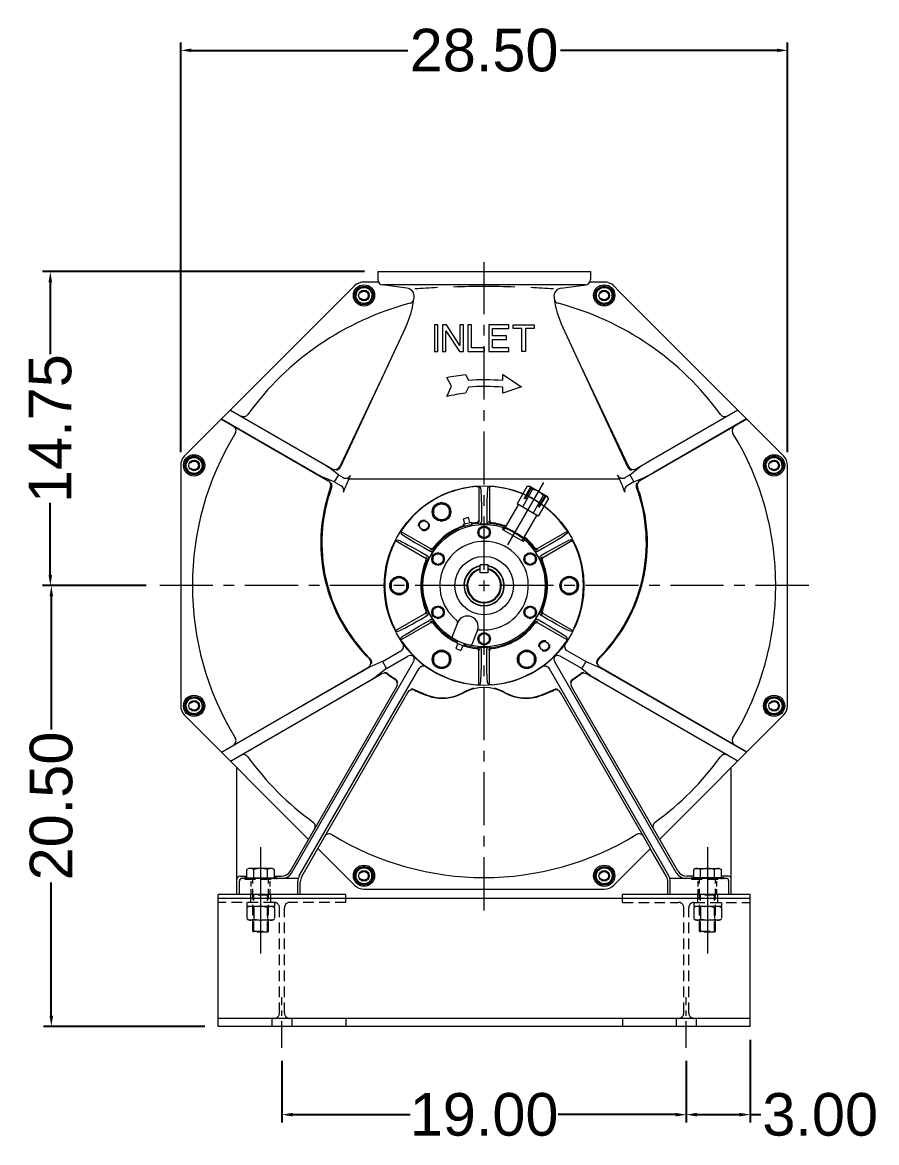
# Model space of a CAD drawing. Header units: inches. Extents: x -48 to 250, y -21 to 207.
# Drawn here: x 164.2 to 204.4, y 75.4 to 128 of the extents above; entities that cross this region are included whole.
import ezdxf

# ---------------------------------------------------------------- set-up
doc = ezdxf.new("R2010")
doc.units = ezdxf.units.IN
doc.header["$MEASUREMENT"] = 0
doc.linetypes.add('CENTER', pattern=[2, 1.25, -0.25, 0.25, -0.25])
doc.linetypes.add('HIDDEN', pattern=[0.375, 0.25, -0.125])
doc.layers.get('Defpoints').update_dxf_attribs({"lineweight": 5})
for name, color, linetype, lineweight in [('CEN', 3, 'CENTER', 5), ('CEN-HIDE', 3, 'CENTER', 5), ('HID', 6, 'HIDDEN', 5), ('HID-HIDE', 6, 'HIDDEN', 5), ('OBJ', 7, 'Continuous', 5)]:
    doc.layers.add(name, color=color, linetype=linetype, lineweight=lineweight)
doc.styles.get("Standard").update_dxf_attribs({"font": 'arial.ttf'})
doc.dimstyles.new('STANDARD 2 PLCS$0', dxfattribs={"dimtxt": 1, "dimasz": 0.5, "dimexe": 0.375, "dimexo": 0.625, "dimgap": 0.2, "dimtad": 0, "dimzin": 4, "dimdsep": 46, "dimtxsty": 'Standard', "dimcen": 0.09, "dimaunit": 1, "dimadec": 0, "dimazin": 1, "dimtfac": 1, "dimtofl": 0, "dimtmove": 0, "dimatfit": 3, "dimfxl": 1, "dimtolj": 1, "dimtzin": 4, "dimarcsym": 0})

# ---------------------------------------------------------------- blocks, each defined once
blk = doc.blocks.new('*D39')
at = {"color": 0, "lineweight": -2, "transparency": 16777216}
for p, q in [((176.442, 79.263), (176.442, 76.368)), ((195.442, 79.263), (195.442, 76.368)), ((176.942, 76.743), (182.465, 76.743)), ((194.942, 76.743), (189.419, 76.743))]:
    blk.add_line(p, q, dxfattribs=at)
at = {"color": 0, "transparency": 16777216}
for points in [[(176.942, 76.827), (176.942, 76.66), (176.442, 76.743)], [(194.942, 76.827), (194.942, 76.66), (195.442, 76.743)]]:
    blk.add_solid(points, dxfattribs=at)
at = {"layer": 'Defpoints', "color": 0, "transparency": 16777216}
for p in [(176.442, 79.888), (195.442, 79.888), (195.442, 76.743)]:
    blk.add_point(p, dxfattribs=at)
at = {"color": 0, "lineweight": 5, "transparency": 16777216, "insert": (185.942, 76.743), "char_height": 2, "attachment_point": 5}
blk.add_mtext('\\A1;19.00', dxfattribs=at)
blk = doc.blocks.new('*D40')
at = {"color": 0, "lineweight": -2, "transparency": 16777216}
for p, q in [((198.442, 80.263), (198.442, 76.368)), ((195.442, 79.263), (195.442, 76.368)), ((195.942, 76.743), (197.942, 76.743)), ((198.442, 76.743), (198.942, 76.743))]:
    blk.add_line(p, q, dxfattribs=at)
at = {"color": 0, "transparency": 16777216}
for points in [[(195.942, 76.827), (195.942, 76.66), (195.442, 76.743)], [(197.942, 76.827), (197.942, 76.66), (198.442, 76.743)]]:
    blk.add_solid(points, dxfattribs=at)
at = {"layer": 'Defpoints', "color": 0, "transparency": 16777216}
for p in [(198.442, 80.888), (195.442, 79.888), (198.442, 76.743)]:
    blk.add_point(p, dxfattribs=at)
at = {"color": 0, "lineweight": 5, "transparency": 16777216, "insert": (201.735, 76.743), "char_height": 2, "attachment_point": 5}
blk.add_mtext('\\A1;3.00', dxfattribs=at)
blk = doc.blocks.new('*D44')
at = {"color": 0, "lineweight": -2, "transparency": 16777216}
for p, q in [((180.317, 116.338), (165.183, 116.338)), ((165.558, 115.838), (165.558, 112.451)), ((165.558, 102.088), (165.558, 105.475)), ((170.06, 101.588), (165.183, 101.588))]:
    blk.add_line(p, q, dxfattribs=at)
at = {"color": 0, "transparency": 16777216}
for points in [[(165.474, 115.838), (165.641, 115.838), (165.558, 116.338)], [(165.474, 102.088), (165.641, 102.088), (165.558, 101.588)]]:
    blk.add_solid(points, dxfattribs=at)
at = {"layer": 'Defpoints', "color": 0, "transparency": 16777216}
for p in [(180.942, 116.338), (165.558, 101.588), (170.685, 101.588)]:
    blk.add_point(p, dxfattribs=at)
at = {"color": 0, "lineweight": 5, "transparency": 16777216, "insert": (165.558, 108.963), "char_height": 2, "attachment_point": 5, "rotation": 90}
blk.add_mtext('\\A1;14.75', dxfattribs=at)
blk = doc.blocks.new('*D45')
at = {"color": 0, "lineweight": -2, "transparency": 16777216}
for p, q in [((170.06, 101.588), (165.23, 101.588)), ((165.605, 101.088), (165.605, 94.826)), ((165.605, 81.388), (165.605, 87.65)), ((172.817, 80.888), (165.23, 80.888))]:
    blk.add_line(p, q, dxfattribs=at)
at = {"color": 0, "transparency": 16777216}
for points in [[(165.521, 101.088), (165.688, 101.088), (165.605, 101.588)], [(165.521, 81.388), (165.688, 81.388), (165.605, 80.888)]]:
    blk.add_solid(points, dxfattribs=at)
at = {"layer": 'Defpoints', "color": 0, "transparency": 16777216}
for p in [(170.685, 101.588), (165.605, 80.888), (173.442, 80.888)]:
    blk.add_point(p, dxfattribs=at)
at = {"color": 0, "lineweight": 5, "transparency": 16777216, "insert": (165.605, 91.238), "char_height": 2, "attachment_point": 5, "rotation": 90}
blk.add_mtext('\\A1;20.50', dxfattribs=at)
blk = doc.blocks.new('*D46')
at = {"color": 0, "lineweight": -2, "transparency": 16777216}
for p, q in [((171.685, 107.858), (171.685, 127.101)), ((200.199, 107.858), (200.199, 127.101)), ((172.185, 126.726), (182.354, 126.726)), ((199.699, 126.726), (189.53, 126.726))]:
    blk.add_line(p, q, dxfattribs=at)
at = {"color": 0, "transparency": 16777216}
for points in [[(172.185, 126.81), (172.185, 126.643), (171.685, 126.726)], [(199.699, 126.81), (199.699, 126.643), (200.199, 126.726)]]:
    blk.add_solid(points, dxfattribs=at)
at = {"layer": 'Defpoints', "color": 0, "transparency": 16777216}
for p in [(200.199, 126.726), (171.685, 107.233), (200.199, 107.233)]:
    blk.add_point(p, dxfattribs=at)
at = {"color": 0, "lineweight": 5, "transparency": 16777216, "insert": (185.942, 126.726), "char_height": 2, "attachment_point": 5}
blk.add_mtext('\\A1;28.50', dxfattribs=at)

msp = doc.modelspace()

# ---------------------------------------------------------------- linework, layer by layer
at = {"layer": 'CEN', "color": 5, "linetype": 'CENTER', "lineweight": 5, "ltscale": 2}
for p, q in [((185.942, 86.331), (185.942, 116.785)), ((201.199, 101.588), (170.685, 101.588))]:
    msp.add_line(p, q, dxfattribs=at)
at = {"layer": 'CEN', "color": 5, "linetype": 'Continuous', "lineweight": 5, "ltscale": 0.75}
msp.add_line((187.05, 103.507), (188.742, 106.438), dxfattribs=at)
at = {"layer": 'CEN', "color": 5, "lineweight": 5}
for p, q in [((176.442, 79.888), (176.442, 82.263)), ((195.442, 79.888), (195.442, 82.263))]:
    msp.add_line(p, q, dxfattribs=at)
at = {"layer": 'CEN-HIDE', "color": 5, "linetype": 'Continuous', "lineweight": 5, "ltscale": 2}
for p, q in [((175.442, 89.307), (175.442, 84.307)), ((196.442, 89.307), (196.442, 84.307))]:
    msp.add_line(p, q, dxfattribs=at)
at = {"layer": 'HID', "color": 7, "lineweight": 5, "ltscale": 0.375}
for p, q in [((184.98, 104.476), (185.012, 104.368)), ((185.331, 104.57), (185.357, 104.46)), ((184.657, 98.893), (184.702, 98.994)), ((184.994, 98.757), (185.032, 98.861))]:
    msp.add_line(p, q, dxfattribs=at)
at = {"layer": 'HID', "color": 7, "linetype": 'Continuous', "lineweight": 5}
for p, q in [((186.813, 104.221), (186.88, 104.338)), ((187.854, 103.775), (187.787, 103.659))]:
    msp.add_line(p, q, dxfattribs=at)
at = {"layer": 'HID', "color": 7, "lineweight": 5, "ltscale": 2}
for p, q in [((175.972, 81.263), (175.972, 80.888)), ((176.912, 81.263), (176.912, 80.888)), ((194.972, 81.263), (194.972, 80.888)), ((195.912, 81.263), (195.912, 80.888))]:
    msp.add_line(p, q, dxfattribs=at)
for centre in [(183.114, 104.416), (188.77, 98.76)]:
    msp.add_circle(centre, 0.25, dxfattribs=at)
at = {"layer": 'HID-HIDE', "color": 7, "linetype": 'Continuous', "lineweight": 5, "ltscale": 2}
for p, q in [((187.97, 106.255), (187.49, 105.424)), ((188.22, 106.111), (187.74, 105.279)), ((187.828, 105.667), (188.124, 106.218)), ((188.168, 106.193), (187.872, 105.642)), ((187.97, 106.255), (188.059, 106.255)), ((188.925, 105.755), (188.059, 106.255)), ((188.72, 105.822), (188.24, 104.991)), ((188.817, 105.818), (188.488, 105.286)), ((188.531, 105.261), (188.86, 105.793)), ((188.97, 105.678), (188.925, 105.755)), ((186.867, 104.19), (187.557, 105.385)), ((188.49, 104.846), (187.49, 105.424)), ((188.97, 105.678), (188.49, 104.846)), ((187.733, 103.69), (188.423, 104.885)), ((185.754, 102.185), (185.754, 102.378)), ((186.13, 102.185), (185.754, 102.185)), ((186.129, 102.559), (185.755, 102.559)), ((185.755, 102.185), (185.755, 102.559)), ((186.129, 102.185), (186.129, 102.559)), ((186.13, 102.185), (186.13, 102.378))]:
    msp.add_line(p, q, dxfattribs=at)
at = {"layer": 'HID-HIDE', "color": 7, "linetype": 'Continuous', "lineweight": 5}
msp.add_line((186.813, 104.221), (187.787, 103.659), dxfattribs=at)
at = {"layer": 'HID-HIDE', "color": 7, "lineweight": 5, "ltscale": 2}
for p, q in [((181.78, 103.702), (181.87, 103.738)), ((182.03, 104.135), (182.044, 104.039)), ((174.692, 87.884), (174.692, 87.807)), ((174.792, 87.807), (174.792, 87.871)), ((175.117, 87.807), (175.117, 87.86)), ((175.767, 87.807), (175.767, 87.86)), ((176.091, 87.807), (176.091, 87.871)), ((176.192, 87.884), (176.192, 87.807)), ((195.692, 87.884), (195.692, 87.807)), ((195.792, 87.807), (195.792, 87.871)), ((196.117, 87.807), (196.117, 87.86)), ((196.767, 87.807), (196.767, 87.86)), ((197.091, 87.807), (197.091, 87.871)), ((197.192, 87.884), (197.192, 87.807)), ((174.692, 87.807), (176.192, 87.807)), ((175.067, 85.354), (175.067, 87.807)), ((175.817, 85.354), (175.817, 87.807)), ((195.692, 87.807), (197.192, 87.807)), ((196.067, 85.354), (196.067, 87.807)), ((196.817, 85.354), (196.817, 87.807)), ((174.972, 87.088), (174.972, 86.713)), ((175.817, 87.057), (175.067, 87.057)), ((175.114, 85.307), (175.114, 87.057)), ((175.77, 85.307), (175.77, 87.057)), ((175.912, 87.088), (175.912, 86.713)), ((179.442, 86.713), (179.442, 86.888)), ((192.442, 86.713), (192.442, 86.888)), ((195.972, 87.088), (195.972, 86.713)), ((196.817, 87.057), (196.067, 87.057)), ((196.114, 85.307), (196.114, 87.057)), ((196.77, 85.307), (196.77, 87.057)), ((196.912, 87.088), (196.912, 86.713)), ((176.074, 86.713), (173.442, 86.713)), ((174.792, 86.713), (174.792, 86.523)), ((174.879, 86.523), (174.792, 86.473)), ((176.091, 86.523), (174.792, 86.523)), ((174.792, 86.473), (174.792, 85.933)), ((175.117, 86.473), (175.117, 85.933)), ((175.767, 86.473), (175.767, 85.933)), ((176.004, 86.523), (176.091, 86.473)), ((176.091, 86.713), (176.091, 86.523)), ((176.091, 86.473), (176.091, 85.933)), ((176.324, 81.513), (176.324, 86.463)), ((176.559, 81.513), (176.559, 86.463)), ((179.442, 86.713), (176.809, 86.713)), ((192.442, 86.713), (195.074, 86.713)), ((195.324, 81.513), (195.324, 86.463)), ((195.559, 81.513), (195.559, 86.463)), ((195.792, 86.713), (195.792, 86.523)), ((197.091, 86.523), (195.792, 86.523)), ((195.879, 86.523), (195.792, 86.473)), ((195.792, 86.473), (195.792, 85.933)), ((195.809, 86.713), (198.442, 86.713)), ((196.117, 86.473), (196.117, 85.933)), ((196.767, 86.473), (196.767, 85.933)), ((197.004, 86.523), (197.091, 86.473)), ((197.091, 86.713), (197.091, 86.523)), ((197.091, 86.473), (197.091, 85.933)), ((174.879, 85.882), (174.792, 85.933)), ((176.004, 85.882), (174.879, 85.882)), ((176.004, 85.882), (176.091, 85.933)), ((195.879, 85.882), (195.792, 85.933)), ((197.004, 85.882), (195.879, 85.882)), ((197.004, 85.882), (197.091, 85.933)), ((175.067, 85.354), (175.817, 85.354)), ((175.114, 85.307), (175.067, 85.354)), ((175.77, 85.307), (175.114, 85.307)), ((175.77, 85.307), (175.817, 85.354)), ((196.067, 85.354), (196.817, 85.354)), ((196.114, 85.307), (196.067, 85.354)), ((196.77, 85.307), (196.114, 85.307)), ((196.77, 85.307), (196.817, 85.354)), ((179.442, 81.263), (179.442, 80.888)), ((192.442, 81.263), (192.442, 80.888))]:
    msp.add_line(p, q, dxfattribs=at)
at = {"layer": 'HID-HIDE', "color": 7, "lineweight": 5}
for p, q in [((175.002, 87.088), (175.002, 87.807)), ((175.882, 87.088), (175.882, 87.807)), ((196.002, 87.088), (196.002, 87.807)), ((196.882, 87.088), (196.882, 87.807))]:
    msp.add_line(p, q, dxfattribs=at)
at = {"layer": 'HID-HIDE', "color": 7, "lineweight": 5, "ltscale": 2}
for centre in [(180.297, 115.215), (191.587, 115.215), (172.315, 107.233), (199.569, 107.233), (172.315, 95.943), (199.569, 95.943), (180.297, 87.961), (191.587, 87.961)]:
    msp.add_circle(centre, 0.202, dxfattribs=at)
at = {"layer": 'HID-HIDE', "color": 7, "linetype": 'Continuous', "lineweight": 5, "ltscale": 2}
for centre, radius, start, end in [((187.989, 106), 0.256, 25.6158, 85.6158), ((188.015, 105.178), 0.955, 42.412, 77.588), ((188.739, 105.567), 0.256, 34.3842, 94.3842), ((185.299, 100.474), 4.174, 52.255, 67.745), ((186.285, 102.181), 2.237, 72.9163, 74.5644), ((186.285, 102.181), 2.237, 45.4356, 47.0837), ((185.942, 101.588), 0.949, 101.3675, 78.6325), ((185.942, 101.588), 0.936, 101.5213, 78.4787), ((185.942, 101.588), 0.812, 103.3145, 76.6855), ((185.942, 101.588), 0.777, 103.9954, 76.0046)]:
    msp.add_arc(centre, radius, start, end, dxfattribs=at)
at = {"layer": 'HID-HIDE', "color": 7, "lineweight": 5, "ltscale": 2}
for centre, radius, start, end in [((174.955, 86.235), 0.288, 55.6158, 115.6158), ((175.442, 85.448), 1.075, 72.412, 107.588), ((175.929, 86.235), 0.288, 64.3842, 124.3842), ((176.074, 86.463), 0.25, 0, 90), ((176.809, 86.463), 0.25, 90, 180), ((195.074, 86.463), 0.25, 0, 90), ((195.809, 86.463), 0.25, 90, 180), ((195.955, 86.235), 0.288, 55.6158, 115.6158), ((196.442, 85.448), 1.075, 72.412, 107.588), ((196.929, 86.235), 0.288, 64.3842, 124.3842), ((174.955, 86.17), 0.288, 244.3842, 304.3842), ((175.442, 86.957), 1.075, 252.412, 287.588), ((175.929, 86.17), 0.288, 235.6158, 295.6158), ((195.955, 86.17), 0.288, 244.3842, 304.3842), ((196.442, 86.957), 1.075, 252.412, 287.588), ((196.929, 86.17), 0.288, 235.6158, 295.6158), ((176.074, 81.513), 0.25, 270, 0), ((176.809, 81.513), 0.25, 180, 270), ((195.074, 81.513), 0.25, 270, 0), ((195.809, 81.513), 0.25, 180, 270)]:
    msp.add_arc(centre, radius, start, end, dxfattribs=at)
for centre, start_param, end_param in [((182.103, 104.243), 4.720197, 6.242823), ((182.104, 104.237), -1.562988, -0.039232)]:
    msp.add_ellipse(centre, major_axis=(-0.073, -0.108), ratio=0.03491, start_param=start_param, end_param=end_param, dxfattribs=at)
at = {"layer": 'HID-HIDE', "color": 7, "lineweight": 5, "ltscale": 2, "extrusion": (0, 0, -1)}
for centre, start_param, end_param in [((181.723, 103.585), 4.720197, 6.242823), ((181.729, 103.588), -1.562988, -0.039232)]:
    msp.add_ellipse(centre, major_axis=(0.058, 0.117), ratio=0.03491, start_param=start_param, end_param=end_param, dxfattribs=at)
at = {"layer": 'OBJ', "color": 7, "lineweight": 5}
for p, q in [((180.942, 116.338), (190.942, 116.338)), ((180.942, 116.338), (190.942, 116.338)), ((180.942, 116.338), (180.942, 115.963)), ((190.942, 116.338), (190.942, 115.963)), ((180.971, 115.845), (180.297, 115.845)), ((191.587, 115.845), (190.912, 115.845)), ((179.852, 115.661), (171.869, 107.678)), ((182.315, 115.557), (181.168, 115.714)), ((190.692, 115.713), (181.192, 115.713)), ((189.569, 115.557), (190.716, 115.714)), ((192.292, 115.401), (192.032, 115.661)), ((200.015, 107.678), (192.292, 115.401)), ((182.247, 113.706), (179.197, 107.166)), ((189.637, 113.706), (192.687, 107.166)), ((181.419, 111.932), (179.155, 107.184)), ((190.465, 111.932), (192.729, 107.184)), ((174.018, 109.827), (178.249, 107.384)), ((174.025, 109.834), (178.804, 107.075)), ((197.859, 109.834), (193.08, 107.075)), ((197.866, 109.827), (193.635, 107.384)), ((173.6, 109.409), (178.62, 106.511)), ((173.608, 109.416), (177.969, 106.899)), ((198.284, 109.409), (193.264, 106.511)), ((198.276, 109.416), (193.915, 106.899)), ((171.685, 107.233), (171.685, 95.943)), ((179.093, 106.792), (178.634, 107.147)), ((192.791, 106.792), (193.25, 107.147)), ((200.199, 95.943), (200.199, 107.233)), ((178.903, 106.463), (178.366, 106.684)), ((179.093, 106.792), (178.903, 106.463)), ((178.903, 106.463), (179.219, 106.281)), ((179.093, 106.792), (179.317, 106.663)), ((179.569, 106.56), (179.669, 106.774)), ((192.302, 106.588), (179.58, 106.588)), ((192.315, 106.56), (192.215, 106.774)), ((192.791, 106.792), (192.567, 106.663)), ((192.981, 106.463), (192.665, 106.281)), ((192.791, 106.792), (192.981, 106.463)), ((192.981, 106.463), (193.518, 106.684)), ((185.692, 106.249), (185.768, 106.189)), ((185.692, 106.246), (185.692, 104.67)), ((186.192, 106.249), (186.115, 106.189)), ((186.192, 106.246), (186.192, 104.67)), ((184.97, 104.732), (185.212, 104.797)), ((185.035, 104.491), (184.97, 104.732)), ((185.276, 104.556), (185.212, 104.797)), ((185.817, 104.94), (185.817, 104.595)), ((186.067, 104.94), (186.067, 104.595)), ((184.962, 104.472), (185.349, 104.575)), ((184.962, 104.472), (184.993, 104.369)), ((185.349, 104.575), (185.373, 104.471)), ((181.78, 103.702), (181.87, 103.738)), ((181.783, 103.701), (183.148, 102.913)), ((182.03, 104.135), (182.044, 104.039)), ((182.033, 104.134), (183.398, 103.346)), ((189.851, 104.134), (188.486, 103.346)), ((190.101, 103.701), (188.736, 102.913)), ((189.854, 104.135), (189.84, 104.039)), ((190.104, 103.702), (190.014, 103.738)), ((182.977, 103.156), (183.275, 102.983)), ((183.102, 103.372), (183.4, 103.2)), ((188.782, 103.372), (188.484, 103.2)), ((188.907, 103.156), (188.609, 102.983)), ((181.783, 99.476), (183.148, 100.264)), ((182.977, 100.02), (183.275, 100.193)), ((183.102, 99.804), (183.4, 99.976)), ((188.782, 99.804), (188.484, 99.976)), ((188.907, 100.02), (188.609, 100.193)), ((190.101, 99.476), (188.736, 100.264)), ((181.78, 99.474), (181.87, 99.438)), ((182.033, 99.043), (183.398, 99.831)), ((184.708, 99.869), (184.438, 99.2)), ((185.635, 99.494), (185.365, 98.825)), ((189.851, 99.043), (188.486, 99.831)), ((190.104, 99.474), (190.014, 99.438)), ((182.03, 99.041), (182.044, 99.137)), ((184.64, 98.9), (184.685, 99.002)), ((189.854, 99.041), (189.84, 99.137)), ((181.164, 98.018), (182.033, 98.52)), ((184.71, 98.872), (184.616, 98.64)), ((184.616, 98.64), (184.848, 98.546)), ((184.64, 98.9), (185.011, 98.75)), ((184.942, 98.778), (184.848, 98.546)), ((185.011, 98.75), (185.05, 98.855)), ((185.692, 96.93), (185.692, 98.506)), ((185.817, 98.236), (185.817, 98.581)), ((186.067, 98.236), (186.067, 98.581)), ((186.192, 96.93), (186.192, 98.506)), ((190.72, 98.018), (189.851, 98.52)), ((181.164, 98.018), (180.589, 97.776)), ((181.164, 98.018), (181.354, 97.689)), ((181.354, 97.689), (182.364, 98.272)), ((190.53, 97.689), (189.52, 98.272)), ((190.72, 98.018), (190.53, 97.689)), ((190.72, 98.018), (191.295, 97.776)), ((173.6, 93.767), (180.502, 97.752)), ((173.608, 93.76), (180.189, 97.559)), ((174.025, 93.342), (181.127, 97.442)), ((181.354, 97.689), (180.857, 97.312)), ((190.53, 97.689), (191.027, 97.312)), ((197.859, 93.342), (190.757, 97.442)), ((198.284, 93.767), (191.382, 97.752)), ((198.276, 93.76), (191.695, 97.559)), ((174.018, 93.349), (180.469, 97.074)), ((185.692, 96.927), (185.768, 96.987)), ((186.192, 96.927), (186.115, 96.987)), ((197.866, 93.349), (191.415, 97.074)), ((174.328, 87.088), (174.328, 93.039)), ((197.555, 87.088), (197.555, 93.039)), ((177.372, 87.924), (178.131, 89.237)), ((178.121, 89.246), (179.852, 87.515)), ((192.032, 87.515), (193.763, 89.246)), ((194.511, 87.924), (193.753, 89.237)), ((174.458, 87.938), (174.792, 87.938)), ((174.879, 88.307), (174.792, 88.257)), ((174.792, 87.871), (174.792, 88.257)), ((176.004, 88.307), (174.879, 88.307)), ((175.117, 87.86), (175.117, 88.257)), ((175.767, 87.86), (175.767, 88.257)), ((176.004, 88.307), (176.091, 88.257)), ((176.091, 87.871), (176.091, 88.257)), ((176.091, 87.938), (176.407, 87.938)), ((195.792, 87.938), (195.477, 87.938)), ((195.879, 88.307), (195.792, 88.257)), ((195.792, 87.871), (195.792, 88.257)), ((195.879, 88.307), (197.004, 88.307)), ((196.117, 87.86), (196.117, 88.257)), ((196.767, 87.86), (196.767, 88.257)), ((197.004, 88.307), (197.091, 88.257)), ((197.091, 87.871), (197.091, 88.257)), ((197.425, 87.938), (197.091, 87.938)), ((174.442, 87.088), (174.442, 87.708)), ((177.21, 87.838), (174.572, 87.838)), ((177.192, 87.088), (177.192, 87.704)), ((177.305, 87.088), (177.305, 87.674)), ((180.297, 87.331), (191.587, 87.331)), ((194.578, 87.088), (194.578, 87.674)), ((197.312, 87.838), (194.674, 87.838)), ((194.692, 87.088), (194.692, 87.704)), ((197.442, 87.088), (197.442, 87.708)), ((173.442, 80.888), (173.442, 87.088)), ((179.442, 87.088), (173.442, 87.088)), ((198.442, 86.888), (173.442, 86.888)), ((179.442, 86.888), (179.442, 87.088)), ((198.442, 87.088), (192.442, 87.088)), ((192.442, 86.888), (192.442, 87.088)), ((198.442, 80.888), (198.442, 87.088)), ((198.442, 81.263), (173.442, 81.263)), ((198.442, 80.888), (173.442, 80.888))]:
    msp.add_line(p, q, dxfattribs=at)
at = {"layer": 'OBJ', "lineweight": 5}
for p, q in [((176.898, 88.088), (182.626, 98.01)), ((194.986, 88.088), (189.258, 98.01)), ((177.259, 87.954), (182.874, 97.679)), ((194.625, 87.954), (189.01, 97.679)), ((176.84, 88.188), (181.838, 96.846)), ((195.044, 88.188), (190.046, 96.846)), ((178.121, 89.246), (182.35, 96.571)), ((193.763, 89.246), (189.534, 96.571)), ((171.869, 95.498), (177.696, 89.671)), ((194.188, 89.671), (200.015, 95.498))]:
    msp.add_line(p, q, dxfattribs=at)
at = {"layer": 'OBJ', "color": 7, "lineweight": 5}
for points in [[(180.409, 115.634), (179.991, 115.521), (179.879, 115.103), (180.185, 114.797), (180.604, 114.909), (180.716, 115.327)], [(191.962, 115.432), (191.587, 115.648), (191.212, 115.432), (191.212, 114.999), (191.587, 114.782), (191.962, 114.999)], [(183.775, 112.588), (183.775, 113.838), (183.609, 113.838), (183.609, 112.588)], [(184.967, 112.588), (184.967, 113.838), (184.8, 113.838), (184.8, 112.867), (184.167, 113.838), (183.984, 113.838), (183.984, 112.588), (184.15, 112.588), (184.15, 113.559), (184.784, 112.588)], [(185.959, 112.588), (185.959, 112.755), (185.342, 112.755), (185.342, 113.838), (185.175, 113.838), (185.175, 112.588)], [(187.1, 112.588), (187.1, 112.755), (186.334, 112.755), (186.334, 113.151), (187, 113.151), (187, 113.317), (186.334, 113.317), (186.334, 113.671), (187.1, 113.671), (187.1, 113.838), (186.167, 113.838), (186.167, 112.588)], [(187.717, 112.588), (187.717, 113.671), (187.309, 113.671), (187.309, 113.838), (188.292, 113.838), (188.292, 113.671), (187.884, 113.671), (187.884, 112.588)], [(172.098, 107.608), (171.882, 107.233), (172.098, 106.858), (172.531, 106.858), (172.748, 107.233), (172.531, 107.608)], [(199.987, 107.121), (199.875, 107.539), (199.457, 107.651), (199.151, 107.345), (199.263, 106.926), (199.681, 106.814)], [(184.317, 105.269), (183.942, 105.485), (183.567, 105.269), (183.567, 104.836), (183.942, 104.619), (184.317, 104.836)], [(185.692, 103.944), (185.942, 103.799), (186.192, 103.944), (186.192, 104.232), (185.942, 104.377), (185.692, 104.232)], [(183.777, 102.549), (184.027, 102.694), (184.027, 102.982), (183.777, 103.127), (183.527, 102.982), (183.527, 102.694)], [(187.857, 102.982), (187.857, 102.694), (188.107, 102.549), (188.357, 102.694), (188.357, 102.982), (188.107, 103.127)], [(181.942, 102.021), (181.567, 101.805), (181.567, 101.372), (181.942, 101.155), (182.317, 101.372), (182.317, 101.805)], [(189.942, 101.155), (190.317, 101.372), (190.317, 101.805), (189.942, 102.021), (189.567, 101.805), (189.567, 101.372)], [(184.027, 100.194), (184.027, 100.482), (183.777, 100.627), (183.527, 100.482), (183.527, 100.194), (183.777, 100.049)], [(188.107, 100.627), (187.857, 100.482), (187.857, 100.194), (188.107, 100.049), (188.357, 100.194), (188.357, 100.482)], [(186.192, 99.232), (185.942, 99.377), (185.692, 99.232), (185.692, 98.944), (185.942, 98.799), (186.192, 98.944)], [(183.567, 98.34), (183.567, 97.907), (183.942, 97.691), (184.317, 97.907), (184.317, 98.34), (183.942, 98.557)], [(187.567, 97.907), (187.942, 97.691), (188.317, 97.907), (188.317, 98.34), (187.942, 98.557), (187.567, 98.34)], [(171.896, 96.056), (172.009, 95.637), (172.427, 95.525), (172.733, 95.831), (172.621, 96.25), (172.203, 96.362)], [(199.786, 95.568), (200.002, 95.943), (199.786, 96.318), (199.353, 96.318), (199.136, 95.943), (199.353, 95.568)], [(179.922, 87.744), (180.297, 87.528), (180.672, 87.744), (180.672, 88.177), (180.297, 88.394), (179.922, 88.177)], [(191.474, 87.543), (191.893, 87.655), (192.005, 88.073), (191.699, 88.379), (191.28, 88.267), (191.168, 87.849)]]:
    msp.add_lwpolyline(points, close=True, dxfattribs=at)
msp.add_lwpolyline([(185.204, 111.243, -0.036382), (186.817, 111.233), (186.817, 111.508), (187.692, 110.925), (186.817, 110.627), (186.817, 110.903, 0.037468), (185.205, 110.914), (185.067, 110.621, 0.021139), (184.192, 110.473), (184.411, 110.962), (184.192, 111.366, -0.01947), (185.067, 111.503)], format="xyb", close=True, dxfattribs=at)
for centre, radius in [((180.297, 115.215), 0.5), ((180.297, 115.215), 0.436), ((180.297, 115.215), 0.375), ((180.297, 115.215), 0.25), ((191.587, 115.215), 0.5), ((191.587, 115.215), 0.436), ((191.587, 115.215), 0.375), ((191.587, 115.215), 0.25), ((172.315, 107.233), 0.5), ((172.315, 107.233), 0.436), ((172.315, 107.233), 0.375), ((172.315, 107.233), 0.25), ((199.569, 107.233), 0.5), ((199.569, 107.233), 0.436), ((199.569, 107.233), 0.375), ((199.569, 107.233), 0.25), ((185.942, 101.588), 4.69), ((183.942, 105.052), 0.436), ((183.942, 105.052), 0.375), ((183.114, 104.416), 0.211), ((185.942, 101.588), 2.875), ((185.942, 104.088), 0.293), ((185.942, 104.088), 0.25), ((183.777, 102.838), 0.293), ((188.107, 102.838), 0.293), ((183.777, 102.838), 0.25), ((185.942, 101.588), 1.375), ((188.107, 102.838), 0.25), ((181.942, 101.588), 0.436), ((181.942, 101.588), 0.375), ((189.942, 101.588), 0.436), ((189.942, 101.588), 0.375), ((183.777, 100.338), 0.293), ((183.777, 100.338), 0.25), ((188.107, 100.338), 0.293), ((188.107, 100.338), 0.25), ((185.942, 99.088), 0.293), ((185.942, 99.088), 0.25), ((188.77, 98.76), 0.211), ((183.942, 98.124), 0.436), ((183.942, 98.124), 0.375), ((187.942, 98.124), 0.436), ((187.942, 98.124), 0.375), ((172.315, 95.943), 0.5), ((172.315, 95.943), 0.436), ((172.315, 95.943), 0.375), ((199.569, 95.943), 0.5), ((199.569, 95.943), 0.436), ((199.569, 95.943), 0.375), ((172.315, 95.943), 0.25), ((199.569, 95.943), 0.25), ((180.297, 87.961), 0.5), ((180.297, 87.961), 0.436), ((191.587, 87.961), 0.5), ((191.587, 87.961), 0.436), ((180.297, 87.961), 0.375), ((180.297, 87.961), 0.25), ((191.587, 87.961), 0.375), ((191.587, 87.961), 0.25)]:
    msp.add_circle(centre, radius, dxfattribs=at)
for centre, radius, start, end in [((180.297, 115.215), 0.63, 90, 135), ((181.192, 115.963), 0.25, 180, 270), ((190.692, 115.963), 0.25, 270, 0), ((191.587, 115.215), 0.63, 45, 90), ((182.279, 115.178), 0.38, 352.9631, 84.5364), ((185.942, 68.925), 46.709, 92.6907, 93.9946), ((185.942, 68.925), 46.709, 88.23, 91.77), ((185.942, 68.925), 46.709, 86.0054, 87.3093), ((189.605, 115.178), 0.38, 95.4636, 187.0369), ((185.942, 101.588), 13.708, 104.7065, 144.1077), ((177.942, 115.714), 4.75, 335, 352.9631), ((182.398, 115.089), 0.25, 284.7065, 352.0208), ((193.942, 115.714), 4.75, 187.0369, 205), ((189.486, 115.089), 0.25, 187.9792, 255.2935), ((185.942, 101.588), 13.708, 35.8923, 75.2935), ((174.634, 109.771), 0.25, 240, 324.1077), ((197.25, 109.771), 0.25, 215.8923, 300), ((174.034, 108.87), 0.25, 328.5529, 60), ((197.85, 108.87), 0.25, 120, 211.4471), ((185.942, 101.588), 13.708, 148.5529, 211.4471), ((185.942, 101.588), 13.708, 328.5529, 31.4471), ((172.315, 107.233), 0.63, 135, 180), ((199.569, 107.233), 0.63, 0, 45), ((178.929, 107.291), 0.25, 240, 334.5023), ((178.929, 107.291), 0.296, 285.9697, 335), ((192.955, 107.291), 0.296, 205, 254.0303), ((192.955, 107.291), 0.25, 205.4977, 300), ((178.495, 106.295), 0.25, 340.0264, 60), ((178.495, 106.295), 0.299, 340.0264, 20.0132), ((179.094, 106.065), 0.25, 340.1182, 60), ((179.442, 106.88), 0.25, 240, 334.9978), ((185.942, 103.588), 7.032, 154.9978, 160.1182), ((192.442, 106.88), 0.25, 205.0022, 300), ((185.942, 103.588), 7.032, 19.8818, 25.0022), ((192.79, 106.065), 0.25, 120, 199.8818), ((193.389, 106.295), 0.299, 159.9868, 199.9736), ((193.389, 106.295), 0.25, 120, 199.9736), ((185.942, 103.588), 7.674, 160.0264, 195.1073), ((185.942, 103.588), 7.625, 160.0264, 225.2749), ((185.942, 101.588), 4.668, 94.5972, 145.4028), ((185.942, 101.588), 4.668, 34.5972, 85.4028), ((185.942, 103.588), 7.625, 314.7251, 19.9736), ((185.942, 103.588), 7.674, 18.0858, 19.9736), ((185.942, 103.588), 7.674, 344.8927, 18.0858), ((185.942, 101.588), 2.975, 108.8129, 142.9712), ((185.942, 101.588), 2.932, 117.1825, 143.6961), ((185.942, 101.588), 2.975, 97.0288, 101.1871), ((185.942, 101.588), 2.945, 96.5342, 101.166), ((185.562, 104.67), 0.13, 277.0288, 0), ((185.592, 104.643), 0.13, 276.5342, 0), ((185.687, 104.595), 0.13, 274.8465, 0), ((185.942, 101.588), 2.888, 85.1535, 94.8465), ((186.197, 104.595), 0.13, 180, 265.1535), ((186.278, 104.631), 0.13, 180, 263.6961), ((186.322, 104.67), 0.13, 180, 262.9712), ((185.942, 101.588), 2.932, 69.8204, 83.6961), ((185.942, 101.588), 2.975, 69.6743, 82.9712), ((185.942, 101.588), 2.079, 264.5736, 231.4264), ((185.942, 101.588), 2.932, 36.3039, 50.1796), ((185.942, 101.588), 2.975, 37.0288, 50.3257), ((185.942, 101.588), 4.668, 154.5972, 205.4028), ((185.942, 101.588), 2.888, 145.1535, 154.8465), ((183.463, 103.458), 0.13, 240, 322.9712), ((183.465, 103.313), 0.13, 240, 325.1535), ((183.475, 103.401), 0.13, 240, 323.6961), ((188.409, 103.401), 0.13, 216.3039, 300), ((185.942, 101.588), 2.888, 25.1535, 34.8465), ((188.419, 103.313), 0.13, 214.8465, 300), ((188.421, 103.458), 0.13, 217.0288, 300), ((185.942, 101.588), 4.668, 334.5972, 25.4028), ((185.942, 101.588), 2.975, 157.0288, 202.9712), ((185.942, 101.588), 2.932, 156.3039, 203.6961), ((183.083, 102.8), 0.13, 337.0288, 60), ((183.139, 102.818), 0.13, 336.3039, 60), ((183.21, 102.871), 0.13, 334.8465, 60), ((188.674, 102.871), 0.13, 120, 205.1535), ((188.745, 102.818), 0.13, 120, 203.6961), ((185.942, 101.588), 2.932, 336.3039, 23.6961), ((188.801, 102.8), 0.13, 120, 202.9712), ((185.942, 101.588), 2.975, 337.0288, 22.9712), ((185.923, 103.611), 7.662, 195.3058, 225.492), ((185.96, 103.611), 7.662, 314.508, 344.6942), ((183.083, 100.376), 0.13, 300, 22.9712), ((183.139, 100.358), 0.13, 300, 23.6961), ((183.21, 100.305), 0.13, 300, 25.1535), ((185.942, 101.588), 2.888, 205.1535, 214.8465), ((183.465, 99.863), 0.13, 34.8465, 120), ((184.565, 99.861), 0.13, 338, 51.4264), ((185.942, 101.588), 2.888, 325.1535, 334.8465), ((188.419, 99.863), 0.13, 60, 145.1535), ((188.674, 100.305), 0.13, 154.8465, 240), ((188.745, 100.358), 0.13, 156.3039, 240), ((188.801, 100.376), 0.13, 157.0288, 240), ((183.463, 99.718), 0.13, 37.0288, 120), ((183.475, 99.775), 0.13, 36.3039, 120), ((185.942, 101.588), 2.975, 217.0288, 244.1524), ((185.942, 101.588), 2.932, 216.3039, 244.1211), ((185.733, 99.389), 0.13, 84.5736, 158), ((185.942, 101.588), 2.932, 276.3039, 323.6961), ((185.942, 101.588), 2.975, 277.0288, 322.9712), ((188.409, 99.775), 0.13, 60, 143.6961), ((188.421, 99.718), 0.13, 60, 142.9712), ((185.942, 101.588), 4.668, 214.5972, 265.4028), ((184.496, 99.176), 0.063, 158, 239.0597), ((185.942, 101.588), 4.668, 274.5972, 325.4028), ((181.908, 98.736), 0.25, 300, 35.2582), ((185.942, 101.588), 2.975, 251.8476, 262.9712), ((185.942, 101.588), 2.932, 251.8789, 263.6961), ((185.307, 98.849), 0.063, 256.9403, 338), ((185.562, 98.506), 0.13, 0, 82.9712), ((185.606, 98.545), 0.13, 0, 83.6961), ((185.687, 98.581), 0.13, 0, 85.1535), ((185.942, 101.588), 2.888, 265.1535, 274.8465), ((186.197, 98.581), 0.13, 94.8465, 180), ((186.278, 98.545), 0.13, 96.3039, 180), ((186.322, 98.506), 0.13, 97.0288, 180), ((189.976, 98.736), 0.25, 144.7418, 240), ((180.377, 97.968), 0.25, 300, 45.492), ((180.377, 97.968), 0.284, 352.7393, 45.4786), ((182.489, 98.055), 0.25, 57.9799, 120), ((182.409, 98.135), 0.25, 330, 32.0201), ((189.475, 98.135), 0.25, 147.9799, 210), ((189.395, 98.055), 0.25, 60, 122.0201), ((191.507, 97.968), 0.284, 134.5214, 187.2607), ((191.507, 97.968), 0.25, 134.508, 240), ((181.252, 97.225), 0.25, 53.8074, 120), ((181.252, 97.225), 0.28, 53.41, 86.705), ((185.923, 103.611), 7.662, 233.8074, 237.0608), ((185.942, 103.588), 7.625, 233.61, 236.8527), ((183.09, 97.554), 0.25, 54.7418, 150), ((188.794, 97.554), 0.25, 30, 125.2582), ((185.942, 103.588), 7.625, 303.1334, 306.39), ((185.96, 103.611), 7.662, 302.9392, 306.1926), ((190.632, 97.225), 0.28, 93.295, 126.59), ((190.632, 97.225), 0.25, 60, 126.1926), ((181.621, 96.971), 0.25, 330, 57.0608), ((181.621, 96.971), 0.278, 13.525, 57.0501), ((185.942, 94.83), 1.978, 60.6421, 119.3579), ((190.263, 96.971), 0.278, 122.9499, 166.475), ((190.263, 96.971), 0.25, 122.9392, 210), ((182.566, 96.446), 0.25, 64.8924, 150), ((182.566, 96.446), 0.274, 64.52, 107.26), ((185.923, 103.611), 7.662, 244.8924, 249.7846), ((185.942, 103.588), 7.625, 244.7083, 249.5964), ((183.981, 98.316), 2.022, 249.5964, 299.3579), ((183.981, 98.316), 2, 249.5964, 299.3579), ((185.942, 94.83), 2, 104.3615, 119.3579), ((185.942, 94.83), 2, 60.6421, 75.6385), ((187.903, 98.316), 2.022, 240.6421, 290.4036), ((187.903, 98.316), 2, 240.6421, 290.4036), ((185.942, 103.588), 7.625, 290.4036, 295.2917), ((185.96, 103.611), 7.662, 290.2154, 295.1076), ((189.318, 96.446), 0.274, 72.74, 115.48), ((189.318, 96.446), 0.25, 30, 115.1076), ((172.315, 95.943), 0.63, 180, 225), ((199.569, 95.943), 0.63, 315, 0), ((174.034, 94.306), 0.25, 300, 31.4471), ((197.85, 94.306), 0.25, 148.5529, 240), ((174.634, 93.405), 0.25, 35.8923, 120), ((197.25, 93.405), 0.25, 60, 144.1077), ((185.942, 101.588), 13.708, 215.8923, 234.1077), ((185.942, 101.588), 13.708, 305.8923, 324.1077), ((177.759, 90.28), 0.25, 330, 54.1077), ((194.125, 90.28), 0.25, 125.8923, 210), ((178.66, 89.68), 0.25, 58.5529, 150), ((185.942, 101.588), 13.708, 238.5529, 301.4471), ((193.224, 89.68), 0.25, 30, 121.4471), ((174.458, 87.808), 0.13, 90, 180), ((174.955, 88.019), 0.288, 55.6158, 115.6158), ((175.442, 87.232), 1.075, 72.412, 107.588), ((175.929, 88.019), 0.288, 64.3842, 124.3842), ((176.407, 88.438), 0.5, 270, 330), ((176.465, 88.338), 0.5, 270, 330), ((177.692, 87.704), 0.5, 150, 180), ((177.805, 87.674), 0.5, 150, 180), ((194.078, 87.674), 0.5, 0, 30), ((194.192, 87.704), 0.5, 0, 30), ((195.419, 88.338), 0.5, 210, 270), ((195.477, 88.438), 0.5, 210, 270), ((195.955, 88.019), 0.288, 55.6158, 115.6158), ((196.442, 87.232), 1.075, 72.412, 107.588), ((196.929, 88.019), 0.288, 64.3842, 124.3842), ((197.425, 87.808), 0.13, 0, 90), ((174.572, 87.708), 0.13, 90, 180), ((180.297, 87.961), 0.63, 225, 270), ((191.587, 87.961), 0.63, 270, 315), ((197.312, 87.708), 0.13, 0, 90)]:
    msp.add_arc(centre, radius, start, end, dxfattribs=at)
at = {"layer": 'OBJ', "color": 7, "lineweight": 5, "extrusion": (0, 0, -1)}
for centre, major_axis, ratio, start_param, end_param in [((178.241, 107.369), (0.405, -0.234), 0.036348, 4.712389, 6.020314), ((193.907, 106.913), (-0.405, -0.234), 0.036348, 4.712389, 6.020314), ((185.562, 106.241), (0.13, 0.009), 0.03491, 4.720197, 6.242823), ((185.567, 106.236), (0.13, 0.009), 0.03491, -1.562988, -0.039232), ((185.767, 104.94), (0, -1.25), 0.040064, 3.172998, 4.712389), ((185.183, 104.42), (-0.19, -0.051), 0.066127, 3.141593, 6.283185), ((189.781, 104.243), (0.073, -0.108), 0.03491, 4.720197, 6.242823), ((189.78, 104.237), (0.073, -0.108), 0.03491, -1.562988, -0.039232), ((181.723, 103.585), (0.058, 0.117), 0.03491, 4.720197, 6.242823), ((181.729, 103.588), (0.058, 0.117), 0.03491, -1.562988, -0.039232), ((182.952, 103.112), (1.083, -0.625), 0.040064, 3.172998, 4.712389), ((188.757, 103.416), (-1.083, -0.625), 0.040064, 3.172998, 4.712389), ((188.932, 100.064), (-1.083, 0.625), 0.040064, 3.172998, 4.712389), ((183.127, 99.76), (1.083, 0.625), 0.040064, 3.172998, 4.712389), ((182.103, 98.933), (-0.073, 0.108), 0.03491, 4.720197, 6.242823), ((182.104, 98.939), (-0.073, 0.108), 0.03491, -1.562988, -0.039232), ((186.117, 98.236), (0, 1.25), 0.040064, 3.172998, 4.712389), ((180.198, 97.545), (0.41, 0.236), 0.035942, 4.712389, 6.005063), ((186.317, 96.94), (-0.13, -0.009), 0.03491, -1.562988, -0.039232), ((186.322, 96.936), (-0.13, -0.009), 0.03491, 4.720197, 6.242823), ((191.423, 97.089), (-0.41, 0.236), 0.035942, 4.712389, 6.005063), ((196.442, 87.884), (0.75, 0), 0.034921, 5.759587, 9.948377)]:
    msp.add_ellipse(centre, major_axis=major_axis, ratio=ratio, start_param=start_param, end_param=end_param, dxfattribs=at)
at = {"layer": 'OBJ', "color": 7, "lineweight": 5}
for centre, major_axis, ratio, start_param, end_param in [((193.643, 107.369), (-0.405, -0.234), 0.036348, 4.712389, 6.020314), ((177.977, 106.913), (0.405, -0.234), 0.036348, 4.712389, 6.020314), ((186.117, 104.94), (0, -1.25), 0.040064, 3.172998, 4.712389), ((186.317, 106.236), (-0.13, 0.009), 0.03491, -1.562988, -0.039232), ((186.322, 106.241), (-0.13, 0.009), 0.03491, 4.720197, 6.242823), ((182.103, 104.243), (-0.073, -0.108), 0.03491, 4.720197, 6.242823), ((182.104, 104.237), (-0.073, -0.108), 0.03491, -1.562988, -0.039232), ((184.6, 104.201), (0.12, 0.058), 0.045475, 4.71238, 6.180605), ((185.191, 104.39), (0.474, 0.138), 0.091136, 1.979166, 3.006393), ((183.127, 103.416), (1.083, -0.625), 0.040064, 3.172998, 4.712389), ((188.932, 103.112), (-1.083, -0.625), 0.040064, 3.172998, 4.712389), ((190.155, 103.588), (-0.058, 0.117), 0.03491, -1.562988, -0.039232), ((190.161, 103.585), (-0.058, 0.117), 0.03491, 4.720197, 6.242823), ((182.952, 100.064), (1.083, 0.625), 0.040064, 3.172998, 4.712389), ((185.172, 99.682), (-0.464, 0.187), 0.937721, 3.141593, 6.283185), ((181.723, 99.591), (0.058, -0.117), 0.03491, 4.720197, 6.242823), ((181.729, 99.588), (0.058, -0.117), 0.03491, -1.562988, -0.039232), ((188.757, 99.76), (-1.083, 0.625), 0.040064, 3.172998, 4.712389), ((189.78, 98.939), (0.073, 0.108), 0.03491, -1.562988, -0.039232), ((189.781, 98.933), (0.073, 0.108), 0.03491, 4.720197, 6.242823), ((185.767, 98.236), (0, 1.25), 0.040064, 3.172998, 4.712389), ((191.686, 97.545), (-0.41, 0.236), 0.035942, 4.712389, 6.005063), ((180.461, 97.089), (0.41, 0.236), 0.035942, 4.712389, 6.005063), ((185.562, 96.936), (0.13, -0.009), 0.03491, 4.720197, 6.242823), ((185.567, 96.94), (0.13, -0.009), 0.03491, -1.562988, -0.039232), ((175.442, 87.884), (-0.75, 0), 0.034921, 5.759587, 9.948377)]:
    msp.add_ellipse(centre, major_axis=major_axis, ratio=ratio, start_param=start_param, end_param=end_param, dxfattribs=at)

# ---------------------------------------------------------------- dimensions: what is measured, and where the dimension line sits
at = {"lineweight": 5}
for base, p1, p2, text, picture, middle in [((200.199, 126.726), (171.685, 107.233), (200.199, 107.233), '28.50', '*D46', (185.942, 126.726)), ((198.442, 76.743), (195.442, 79.888), (198.442, 80.888), '3.00', '*D40', (201.735, 76.743)), ((195.442, 76.743), (176.442, 79.888), (195.442, 79.888), '19.00', '*D39', (185.942, 76.743))]:
    dim = msp.add_linear_dim(base=base, p1=p1, p2=p2, text=text, dimstyle='STANDARD 2 PLCS$0', override={"dimtxt": 2, "dimpost": '\\X'}, dxfattribs=at)
    dim.commit()
    dim.dimension.update_dxf_attribs({"geometry": picture, "text_midpoint": middle})
for base, p1, p2, text, picture, middle in [((165.558, 101.588), (180.942, 116.338), (170.685, 101.588), '14.75', '*D44', (165.558, 108.963)), ((165.605, 80.888), (170.685, 101.588), (173.442, 80.888), '20.50', '*D45', (165.605, 91.238))]:
    dim = msp.add_linear_dim(base=base, p1=p1, p2=p2, angle=90, text=text, dimstyle='STANDARD 2 PLCS$0', override={"dimtxt": 2, "dimpost": '\\X'}, dxfattribs=at)
    dim.commit()
    dim.dimension.update_dxf_attribs({"geometry": picture, "text_midpoint": middle})

doc.saveas('drawing.dxf')
